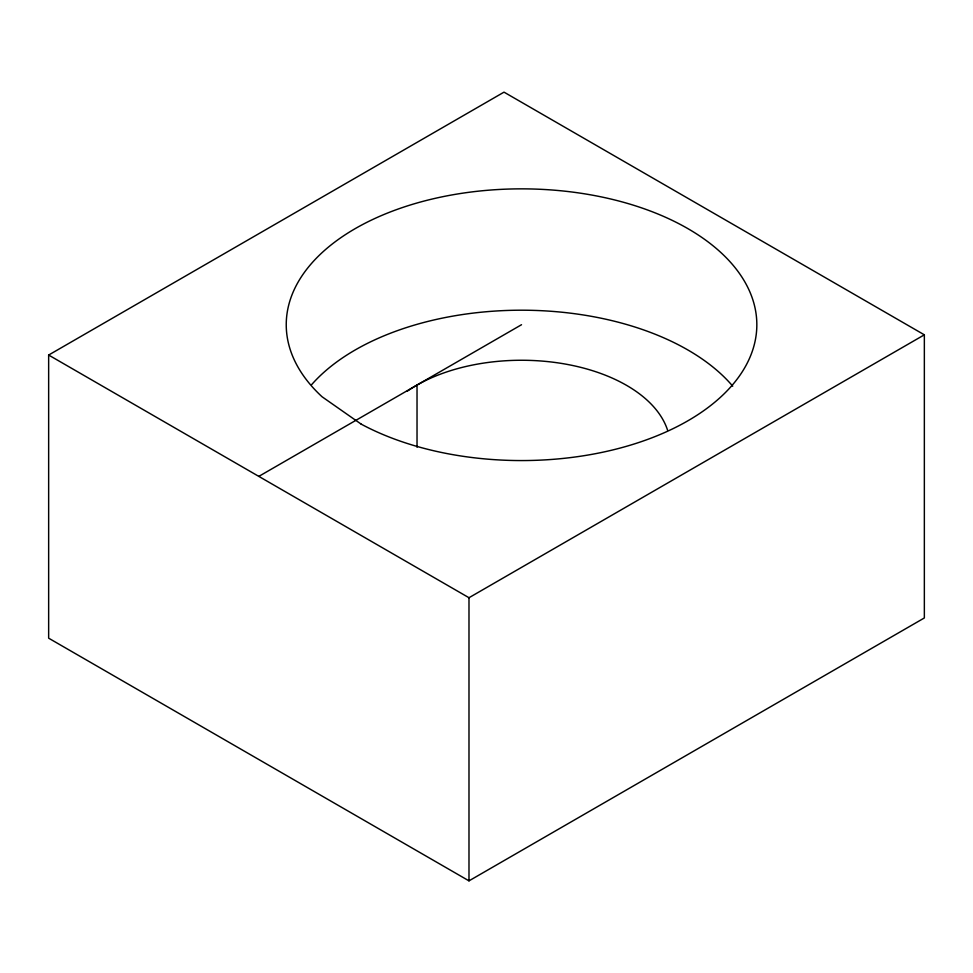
<?xml version="1.0" encoding="UTF-8"?>
<svg xmlns="http://www.w3.org/2000/svg" width="973" height="973" viewBox="0 0 973 973"><rect width="100%" height="100%" fill="white"/><g stroke="black" fill="none" stroke-linecap="round" stroke-linejoin="round"><path stroke-width="1.46" d="M48.65 355.048L504.014 92.143L924.35 334.821L924.35 617.952L468.986 880.857L48.65 638.179L48.65 355.048L468.986 597.726L924.35 334.821M258.818 476.381L521.528 324.714M468.986 597.726L468.986 880.857M417.028 385.04L417.028 447.227M407.042 391.353A148.614 85.794 0 0 1 558.83 363.002A148.614 85.794 0 0 1 667.636 430.37M311.615 384.676A235.296 135.855 0 0 1 522.975 310.205A235.296 135.855 0 0 1 732.73 386.172M361.178 424.131L322.075 396.777A235.296 135.855 0 0 1 492.691 189.881A235.296 135.855 0 0 1 745.367 366.602A235.296 135.855 0 0 1 361.178 424.131"/></g></svg>
